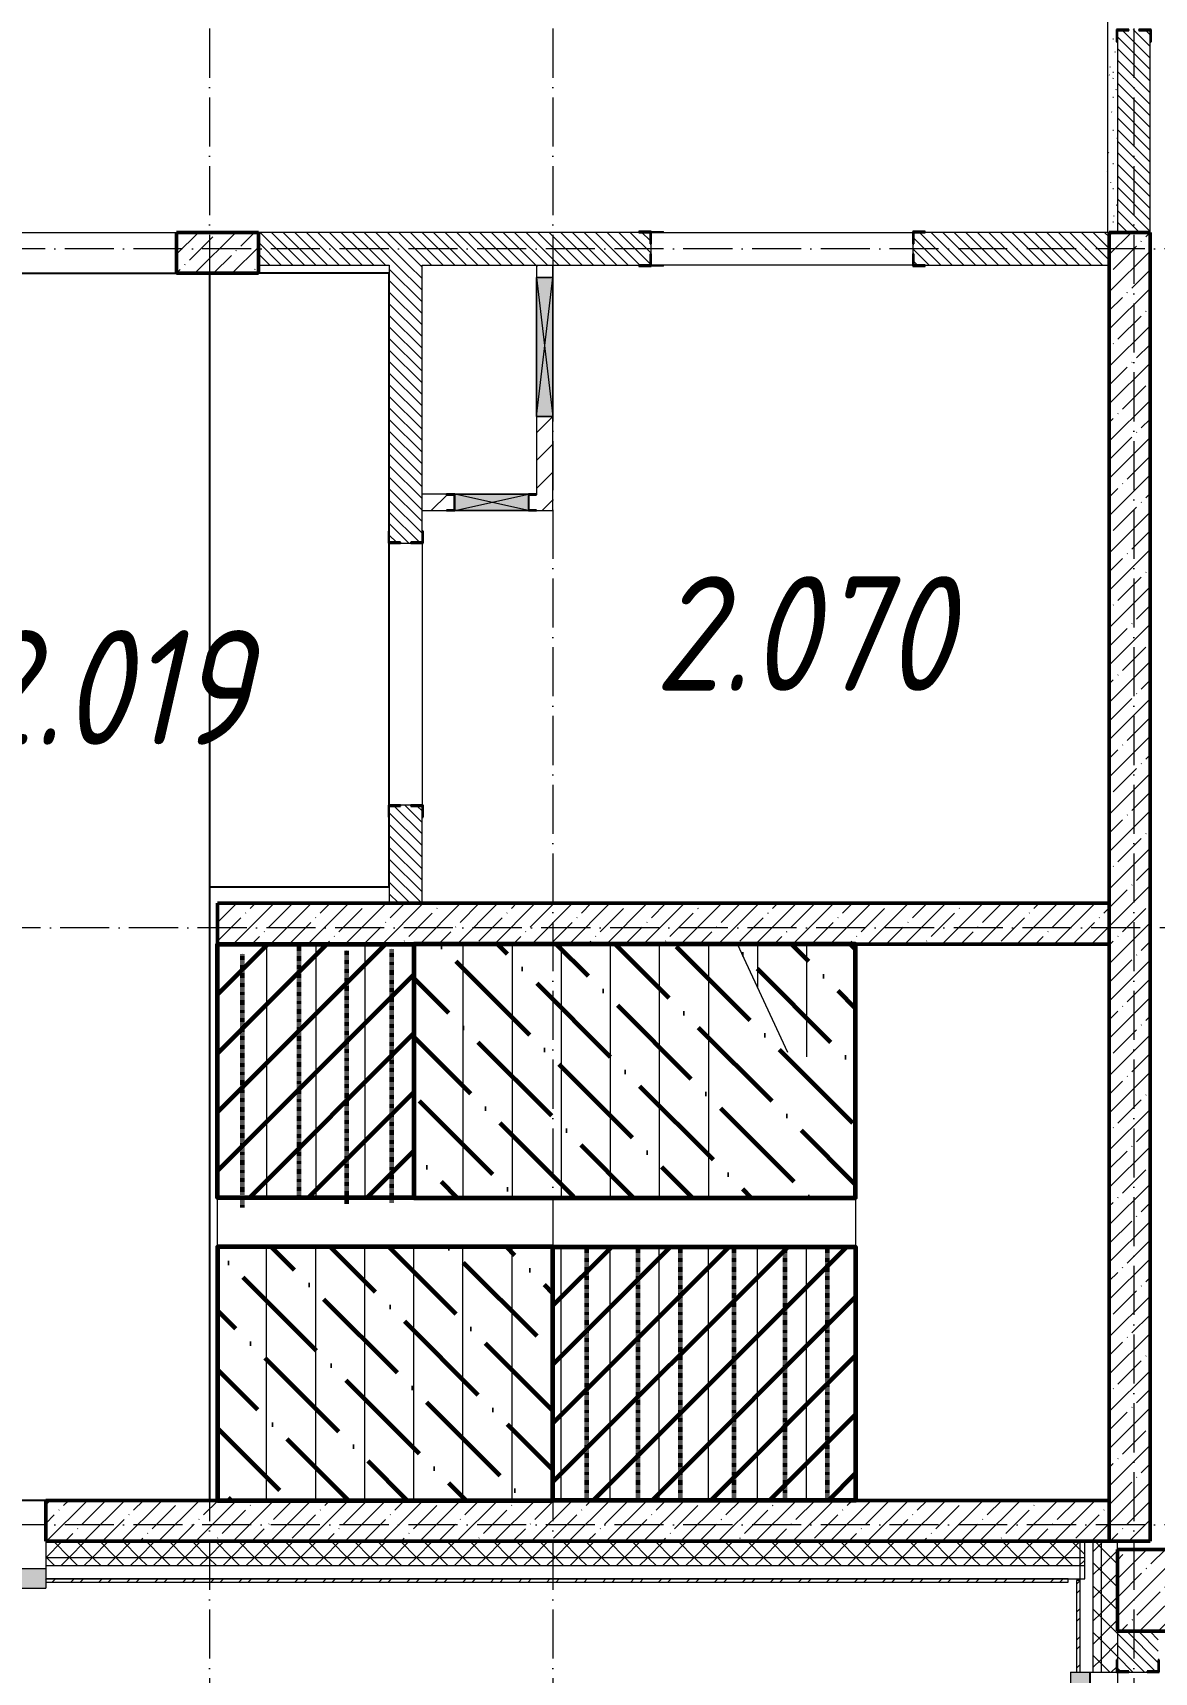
# Model space of a CAD drawing. Header units: millimetres. Extents: x -136833 to 49383, y -8033 to 344618.
# Drawn here: x -63564 to -56709, y 300178 to 310198 of the extents above; entities that cross this region are included whole.
import ezdxf

# ---------------------------------------------------------------- set-up
doc = ezdxf.new("R2010")
doc.units = ezdxf.units.MM
doc.linetypes.add('50_200_ШТРИХ_1Т_ш5_п1_п1_', pattern=[700, 500, -100, 0, -100])
doc.linetypes.add('Штрих', pattern=[635, 317.5, -317.5])
for name, color, linetype, lineweight in [('1) Резка', 210, 'Штрих', 60), ('2) Бетон демонтаж', 1, 'Continuous', 60), ('3) бетон монтаж', 5, 'Continuous', 60), ('A-DETL-GENF-OTLN', 7, 'Continuous', 9), ('A-FLOR-____-OTLN', 7, 'Continuous', 9), ('A-GENM-____-MCUT', 7, 'Continuous', 25), ('A-GENM-____-OTLN', 7, 'Continuous', 9), ('A-GENM-____-OTLN-1', 7, 'Continuous', 25), ('A-GLAZ-____-OTLN', 7, 'Continuous', 9), ('A-WALL-____-MCUT', 7, 'Continuous', 13), ('A-WALL-____-MCUT-1', 7, 'Continuous', 9), ('A-WALL-____-MCUT-2', 7, 'Continuous', 50), ('A-WALL-____-OTLN', 7, 'Continuous', 9), ('A-WALL-____-PATT-1', 7, 'Continuous', 9), ('A-WALL-FNSH-MCUT-1', 7, 'Continuous', 9), ('I-WALL-____-OTLN', 7, 'Continuous', 9), ('S-COLS-____-MCUT', 7, 'Continuous', 50), ('S-COLS-____-OTLN', 7, 'Continuous', 9), ('S-GRID-____-OTLN-1', 7, '50_200_ШТРИХ_1Т_ш5_п1_п1_', 9), ('S-STRS-____-MBND', 7, 'Continuous', 9), ('S-STRS-____-OTLN-1', 7, 'Continuous', 9), ('Марки помещений', 7, 'Continuous', 9)]:
    doc.layers.add(name, color=color, linetype=linetype, lineweight=lineweight)
doc.layers.add('A-GLAZ-____-OTLN-1', color=7, linetype='Continuous', lineweight=9, true_color=0xc0c0c0)
doc.layers.add('A-WALL-____-PATT-2', color=7, linetype='Continuous', lineweight=9, true_color=0x787878)
doc.styles.add('ISOCPEUR_I_2', font='isocpeui.ttf', dxfattribs={"width": 0.85, "height": 2.3})
pattern_1 = [(135, (-131434.413, 245796.486), (-35.35534, -35.35534), [])]
pattern_2 = [(45, (-131434.41, 245796.49), (-70.71068, 70.71068), []), (135, (-131434.41, 245796.49), (-70.71068, -70.71068), [])]
pattern_3 = [(45, (-131434.41, 245796.49), (-85.53659, 85.53659), []), (45, (-131377.39, 245796.49), (-85.53659, 85.53659), [])]
pattern_4 = [(45, (-131434.41, 245796.49), (-114.04925, 114.04925), []), (45, (-131320.36, 245796.49), (-114.04925, 114.04925), [201.612, -40.322, 3.353, -36.97])]
pattern_5 = [(45, (-131434.41, 245796.49), (-84.85281, 84.85281), [])]

# ---------------------------------------------------------------- blocks, each defined once
blk = doc.blocks.new('BSC_Колонна _Прямоугольная - 500х500-V112-АР1_План отверстий 2 этажа в осях 1-64_Ю-ЯЯ')
at = {"layer": 'S-COLS-____-OTLN'}
h = blk.add_hatch(dxfattribs=at)
h.set_pattern_fill('FP_125', color=256, style=0, pattern_type=2)
h.set_pattern_definition([(45, (-74750, -54881.04), (-114.04925, 114.04925), []), (45, (-74635.95, -54881.04), (-114.04925, 114.04925), [201.613, -40.323, 3.353, -36.97])])
h.paths.add_polyline_path([(-250, -250), (250, -250), (250, 250), (-250, 250), (-250, -78)], flags=0)
at = {"layer": 'S-COLS-____-MCUT'}
for p, q in [((250, 250), (-250, 250)), ((-250, 250), (-250, -250)), ((250, -250), (250, 250)), ((-250, -250), (250, -250))]:
    blk.add_line(p, q, dxfattribs=at)
blk = doc.blocks.new('Фахверк_СКБ_Уголок - 250_2700-27497298-АР1_План отверстий 2 этажа в осях 1-64_Ю-ЯЯ')
at = {"layer": 'A-GENM-____-MCUT'}
for p, q in [((200, 181), (125, 181)), ((125, 181), (125, 106)), ((125, 106), (131, 106)), ((131, 106), (131, 175)), ((131, 175), (200, 175)), ((200, 175), (200, 181)), ((131, -6), (125, -6)), ((125, -6), (125, -81)), ((125, -81), (200, -81)), ((131, -75), (131, -6)), ((200, -75), (131, -75)), ((200, -81), (200, -75))]:
    blk.add_line(p, q, dxfattribs=at)
blk = doc.blocks.new('Фахверк_СКБ_Уголок - 200_3960-28268576-АР1_План отверстий 2 этажа в осях 1-64_Ю-ЯЯ')
at = {"layer": 'A-GENM-____-MCUT'}
for p, q in [((200, 156), (125, 156)), ((125, 156), (125, 81)), ((131, 81), (131, 150)), ((131, 150), (200, 150)), ((200, 150), (200, 156)), ((125, 81), (131, 81)), ((131, 19), (125, 19)), ((125, 19), (125, -56)), ((131, -50), (131, 19)), ((125, -56), (200, -56)), ((200, -50), (131, -50)), ((200, -56), (200, -50))]:
    blk.add_line(p, q, dxfattribs=at)
blk = doc.blocks.new('154_Стойка_СКБ_Уголок - СМ-2180_200-28268025-АР1_План отверстий 2 этажа в осях 1-64_Ю-ЯЯ')
at = {"layer": 'A-GENM-____-MCUT'}
for p, q in [((125, 156), (125, 81)), ((200, 156), (125, 156)), ((131, 81), (131, 150)), ((131, 150), (200, 150)), ((200, 150), (200, 156)), ((125, 81), (131, 81)), ((131, 19), (125, 19)), ((125, 19), (125, -56)), ((131, -50), (131, 19)), ((125, -56), (200, -56)), ((200, -50), (131, -50)), ((200, -56), (200, -50))]:
    blk.add_line(p, q, dxfattribs=at)
blk = doc.blocks.new('Стойка_Влож_Уголок_Опорный - Уголок-28213941-АР1_План отверстий 2 этажа в осях 1-64_Ю-ЯЯ')
at = {"layer": 'A-GENM-____-OTLN'}
for p, q in [((-212, -6), (-212, 0)), ((0, 0), (0, -6)), ((-212, -75), (-212, -6)), ((-212, -6), (-206, -6)), ((-212, -75), (-206, -75)), ((-6, -6), (0, -6)), ((-6, -75), (0, -75)), ((0, -6), (0, -75))]:
    blk.add_line(p, q, dxfattribs=at)
blk = doc.blocks.new('154_Стойка_СКБ_Уголок - СМ-2540_200-37126399-АР1_План отверстий 2 этажа в осях 1-64_Ю-ЯЯ')
at = {"layer": 'A-GENM-____-MCUT'}
for p, q in [((125, 156), (125, 81)), ((200, 156), (125, 156)), ((131, 81), (131, 150)), ((131, 150), (200, 150)), ((200, 150), (200, 156)), ((125, 81), (131, 81)), ((131, 19), (125, 19)), ((125, 19), (125, -56)), ((131, -50), (131, 19)), ((125, -56), (200, -56)), ((200, -50), (131, -50)), ((200, -56), (200, -50))]:
    blk.add_line(p, q, dxfattribs=at)
blk = doc.blocks.new('Отлив_СКБ - Отлив витража_120_НВФ-31885283-АР1_План отверстий 2 этажа в осях 1-64_Ю-ЯЯ')
at = {"layer": 'A-GLAZ-____-OTLN-1'}
for points in [[(426, -2), (1000, -2), (1000, 0), (0, 0), (0, -2)], [(426, -120), (1000, -120), (1000, -2), (0, -2), (0, -120)]]:
    blk.add_hatch(color=256, dxfattribs=at).paths.add_polyline_path(points, flags=0)
at = {"layer": 'A-GLAZ-____-OTLN'}
for p, q in [((0, 0), (1000, 0)), ((1000, -2), (0, -2)), ((0, -120), (0, -83)), ((1000, -83), (1000, -120)), ((0, -120), (1000, -120))]:
    blk.add_line(p, q, dxfattribs=at)
blk = doc.blocks.new('Отлив_СКБ - Отлив витража_120_НВФ-31885689-АР1_План отверстий 2 этажа в осях 1-64_Ю-ЯЯ')
at = {"layer": 'A-GLAZ-____-OTLN-1'}
for points in [[(1800, 2), (1800, 120), (0, 120), (0, 2), (737, 2)], [(1800, 0), (1800, 2), (0, 2), (0, 0), (737, 0)]]:
    blk.add_hatch(color=256, dxfattribs=at).paths.add_polyline_path(points, flags=0)
at = {"layer": 'A-GLAZ-____-OTLN'}
for p, q in [((0, 83), (0, 120)), ((1800, 120), (0, 120)), ((1800, 120), (1800, 83)), ((0, 2), (1800, 2)), ((1800, 0), (0, 0))]:
    blk.add_line(p, q, dxfattribs=at)
blk = doc.blocks.new('AR_Отверстие прямоугольное _в стене_ - AR_Отверстие прямоугольное _в стене__ОВ-36822079-АР1_План отверстий 2 этажа в осях 1-64_Ю-ЯЯ')
at = {"layer": 'A-GLAZ-____-OTLN'}
blk.add_hatch(color=256, dxfattribs=at).paths.add_polyline_path([(-425, -50), (425, -50), (425, 50), (-425, 50)], flags=0)
at = {"layer": 'A-DETL-GENF-OTLN'}
for p, q in [((-425, -50), (-425, 50)), ((-425, 50), (425, 50)), ((425, 50), (-425, -50)), ((-425, 50), (425, -50)), ((425, 50), (-425, 50)), ((-425, 50), (-425, -50)), ((425, 50), (425, -50)), ((425, -50), (425, 50)), ((425, -50), (-425, -50)), ((-425, -50), (425, -50))]:
    blk.add_line(p, q, dxfattribs=at)
blk = doc.blocks.new('154_Фахверк_СКБ_Швеллер - Тип_100_3960_зеркало-V205-АР1_План отверстий 2 этажа в осях 1-64_Ю-ЯЯ')
at = {"layer": 'A-GENM-____-MCUT'}
for p, q in [((175, 50), (125, 50)), ((128, 47), (175, 47)), ((128, -47), (128, 47)), ((175, 47), (175, 50)), ((125, -50), (175, -50)), ((175, -47), (128, -47)), ((175, -50), (175, -47))]:
    blk.add_line(p, q, dxfattribs=at)
blk = doc.blocks.new('AR_Отверстие прямоугольное _в стене_ - AR_Отверстие прямоугольное _в стене__ОВ-36931939-АР1_План отверстий 2 этажа в осях 1-64_Ю-ЯЯ')
at = {"layer": 'A-GLAZ-____-OTLN'}
blk.add_hatch(color=256, dxfattribs=at).paths.add_polyline_path([(225, 50), (-225, 50), (-225, -50), (225, -50)], flags=0)
at = {"layer": 'A-DETL-GENF-OTLN'}
for p, q in [((-225, -50), (-225, 50)), ((-225, 50), (225, 50)), ((225, 50), (-225, -50)), ((-225, 50), (225, -50)), ((225, 50), (-225, 50)), ((-225, 50), (-225, -50)), ((225, 50), (225, -50)), ((225, -50), (225, 50)), ((225, -50), (-225, -50)), ((-225, -50), (225, -50))]:
    blk.add_line(p, q, dxfattribs=at)
blk = doc.blocks.new('3эт')
at = {"layer": 'S-GRID-____-OTLN-1', "color": 251, "ltscale": 0.6, "true_color": 0x636466}
for p, q in [((352720.7, 4029.4), (352720.7, -33971.9)), ((354820.7, 4029.4), (354820.7, -46882.4)), ((358370.7, 4029.4), (358370.7, -46592.2)), ((387845.1, -23782.4), (279101.9, -23782.4)), ((359250.7, -27932.4), (279101.9, -27932.4)), ((387845.1, -31582.4), (279101.9, -31582.4))]:
    blk.add_line(p, q, dxfattribs=at)

msp = doc.modelspace()

# ---------------------------------------------------------------- hatches: boundary and pattern name
at = {"layer": '2) Бетон демонтаж'}
h = msp.add_hatch(dxfattribs=at)
h.set_pattern_fill('ANSI31', color=256, scale=80)
h.paths.add_polyline_path([(-61234.4, 303077.5), (-62434.4, 303077.5), (-62434.4, 304627.5), (-61234.4, 304627.5)])
h = msp.add_hatch(dxfattribs=at)
h.set_pattern_fill('ANSI31', color=256, scale=80)
h.paths.add_polyline_path([(-60384.4, 302777.5), (-58534.4, 302777.5), (-58534.4, 301227.5), (-60384.4, 301227.5)])
at = {"layer": '3) бетон монтаж'}
h = msp.add_hatch(dxfattribs=at)
h.set_pattern_fill('ANSI36', color=256, scale=80, angle=90)
h.paths.add_polyline_path([(-61234.4, 303077.5), (-58534.4, 303077.5), (-58534.4, 304627.5), (-61234.4, 304627.5)])
h = msp.add_hatch(dxfattribs=at)
h.set_pattern_fill('ANSI36', color=256, scale=80, angle=90)
h.paths.add_polyline_path([(-60384.4, 302777.5), (-62434.4, 302777.5), (-62434.4, 301227.5), (-60384.4, 301227.5)])
at = {"layer": 'A-WALL-____-PATT-1'}
h = msp.add_hatch(dxfattribs=at)
h.set_pattern_fill('FP_6', color=256, style=0, pattern_type=2)
h.set_pattern_definition(pattern_1)
h.paths.add_polyline_path([(-56734.4, 308977.5), (-56734.4, 310211.5), (-56803.4, 310211.5), (-56803.4, 310217.5), (-56865.4, 310217.5), (-56865.4, 310211.5), (-56934.4, 310211.5), (-56934.4, 308977.5)], flags=0)
h.paths.add_polyline_path([(-56803.4, 312437.5), (-56803.4, 312443.5), (-56734.4, 312443.5), (-56734.4, 312977.5), (-56934.4, 312977.5), (-56934.4, 312443.5), (-56865.4, 312443.5), (-56865.4, 312437.5)], flags=0)
h = msp.add_hatch(dxfattribs=at)
h.set_pattern_fill('FP_13', color=256, style=0, pattern_type=2)
h.set_pattern_definition(pattern_4)
h.paths.add_polyline_path([(-62184.4, 308727.5), (-62184.4, 308977.5), (-62684.4, 308977.5), (-62684.4, 308727.5)], flags=0)
h.paths.add_polyline_path([(-64284.6, 308727.5), (-64284.4, 308727.5), (-64284.6, 308977.5), (-64484.4, 308977.5), (-64484.4, 308727.5)], flags=0)
h = msp.add_hatch(dxfattribs=at)
h.set_pattern_fill('FP_6', color=256, style=0, pattern_type=2)
h.set_pattern_definition(pattern_1)
h.paths.add_polyline_path([(-57214.6, 308777.5), (-56984.4, 308777.5), (-56984.4, 308977.5), (-58178.4, 308977.5), (-58178.4, 308908.5), (-58184.4, 308908.5), (-58184.4, 308846.5), (-58178.4, 308846.5), (-58178.4, 308777.5), (-58109.4, 308777.5)], flags=0)
h.paths.add_polyline_path([(-59859.4, 308777.5), (-59790.4, 308777.5), (-59790.4, 308846.5), (-59784.4, 308846.5), (-59784.4, 308908.5), (-59790.4, 308908.5), (-59790.4, 308977.5), (-62184.4, 308977.5), (-62184.4, 308777.5), (-60749.6, 308777.5)], flags=0)
h = msp.add_hatch(dxfattribs=at)
h.set_pattern_fill('FP_13', color=256, style=0, pattern_type=2)
h.set_pattern_definition(pattern_4)
h.paths.add_polyline_path([(-56734.4, 300977.5), (-56734.4, 308977.5), (-56984.4, 308977.5), (-56984.4, 300977.5), (-56772.7, 300977.5)], flags=0)
h = msp.add_hatch(dxfattribs=at)
h.set_pattern_fill('FP_6', color=256, style=0, pattern_type=2)
h.set_pattern_definition(pattern_1)
h.paths.add_polyline_path([(-61384.4, 304877.5), (-61184.4, 304877.5), (-61184.4, 305471.5), (-61253.4, 305471.5), (-61253.4, 305477.5), (-61315.4, 305477.5), (-61315.4, 305471.5), (-61384.4, 305471.5), (-61384.4, 305402.5)], flags=0)
h.paths.add_polyline_path([(-61315.4, 307077.5), (-61253.4, 307077.5), (-61253.4, 307083.5), (-61184.4, 307083.5), (-61184.4, 308777.5), (-61384.4, 308777.5), (-61384.4, 307083.5), (-61315.4, 307083.5)], flags=0)
h = msp.add_hatch(dxfattribs=at)
h.set_pattern_fill('FP_4', color=256, style=0, pattern_type=2)
h.set_pattern_definition(pattern_5)
h.paths.add_polyline_path([(-60484.4, 307277.5), (-60384.4, 307277.5), (-60384.4, 307852.5), (-60484.4, 307852.5), (-60484.4, 307280.5)], flags=0)
h.paths.add_polyline_path([(-60384.4, 308702.5), (-60384.4, 308777.5), (-60484.4, 308777.5), (-60484.4, 308702.5), (-60389.8, 308702.5)], flags=0)
h = msp.add_hatch(dxfattribs=at)
h.set_pattern_fill('FP_4', color=256, style=0, pattern_type=2)
h.set_pattern_definition(pattern_5)
h.paths.add_polyline_path([(-61184.4, 307277.5), (-61034.4, 307277.5), (-61034.4, 307280.5), (-60987.4, 307280.5), (-60987.4, 307374.5), (-61034.4, 307374.5), (-61034.4, 307377.5), (-61184.4, 307377.5), (-61184.4, 307280.5)], flags=0)
h.paths.add_polyline_path([(-60531.4, 307280.5), (-60484.4, 307280.5), (-60484.4, 307374.5), (-60531.4, 307374.5)], flags=0)
h = msp.add_hatch(dxfattribs=at)
h.set_pattern_fill('FP_13', color=256, style=0, pattern_type=2)
h.set_pattern_definition(pattern_4)
h.paths.add_polyline_path([(-56984.4, 304627.5), (-56984.4, 304877.5), (-62434.4, 304877.5), (-62434.4, 304627.5), (-57214.6, 304627.5)], flags=0)
h = msp.add_hatch(dxfattribs=at)
h.set_pattern_fill('FP_13', color=256, style=0, pattern_type=2)
h.set_pattern_definition(pattern_4)
h.paths.add_polyline_path([(-56984.4, 300977.5), (-56984.4, 301227.5), (-63484.4, 301227.5), (-63484.4, 300977.5), (-57034.4, 300977.5)], flags=0)
h = msp.add_hatch(dxfattribs=at)
h.set_pattern_fill('FP_1', color=256, style=0, pattern_type=2)
h.set_pattern_definition(pattern_2)
h.paths.add_polyline_path([(-57214.6, 300877.5), (-57134.4, 300877.5), (-57134.4, 300977.5), (-63484.4, 300977.5), (-63484.4, 300877.5), (-60749.6, 300877.5)], flags=0)
h.paths.add_polyline_path([(-66434.4, 300877.5), (-64484.4, 300877.5), (-64484.4, 300977.5), (-66359.4, 300977.5), (-66359.4, 300971.5), (-66434.4, 300971.5)], flags=0)
h.paths.add_polyline_path([(-67434.4, 300877.5), (-67434.4, 300971.5), (-67509.4, 300971.5), (-67509.4, 300977.5), (-68459.4, 300977.5), (-68459.4, 300971.5), (-68534.4, 300971.5), (-68534.4, 300877.5), (-67819.6, 300877.5)], flags=0)
h.paths.add_polyline_path([(-71354.6, 300877.5), (-70334.4, 300877.5), (-70334.4, 300971.5), (-70409.4, 300971.5), (-70409.4, 300977.5), (-71459.4, 300977.5), (-71459.4, 300971.5), (-71534.4, 300971.5), (-71534.4, 300877.5), (-71459.4, 300877.5)], flags=0)
h.paths.add_polyline_path([(-73334.4, 300877.5), (-73334.4, 300971.5), (-73409.4, 300971.5), (-73409.4, 300977.5), (-74459.4, 300977.5), (-74459.4, 300971.5), (-74534.4, 300971.5), (-74534.4, 300877.5), (-74005.8, 300877.5)], flags=0)
h.paths.add_polyline_path([(-77098.9, 300877.5), (-76334.4, 300877.5), (-76334.4, 300971.5), (-76409.4, 300971.5), (-76409.4, 300977.5), (-77459.4, 300977.5), (-77459.4, 300971.5), (-77534.4, 300971.5), (-77534.4, 300877.5), (-77184.4, 300877.5)], flags=0)
h.paths.add_polyline_path([(-79409.4, 300877.5), (-79334.4, 300877.5), (-79334.4, 300971.5), (-79409.4, 300971.5), (-79409.4, 300977.5), (-80459.4, 300977.5), (-80459.4, 300971.5), (-80534.4, 300971.5), (-80534.4, 300877.5), (-80192.1, 300877.5)], flags=0)
h.paths.add_polyline_path([(-83534.4, 300877.5), (-82334.4, 300877.5), (-82334.4, 300971.5), (-82409.4, 300971.5), (-82409.4, 300977.5), (-83459.4, 300977.5), (-83459.4, 300971.5), (-83534.4, 300971.5)], flags=0)
h.paths.add_polyline_path([(-88959.4, 300877.5), (-88884.4, 300877.5), (-88884.4, 300971.5), (-88959.4, 300971.5), (-88959.4, 300977.5), (-90009.4, 300977.5), (-90009.4, 300971.5), (-90084.4, 300971.5), (-90084.4, 300877.5), (-89029.6, 300877.5)], flags=0)
h.paths.add_polyline_path([(-87009.4, 300877.5), (-85334.4, 300877.5), (-85334.4, 300971.5), (-85409.4, 300971.5), (-85409.4, 300977.5), (-87009.4, 300977.5), (-87009.4, 300971.5), (-87084.4, 300971.5), (-87084.4, 300877.5)], flags=0)
h.paths.add_polyline_path([(-91959.4, 300877.5), (-91884.4, 300877.5), (-91884.4, 300971.5), (-91959.4, 300971.5), (-91959.4, 300977.5), (-93009.4, 300977.5), (-93009.4, 300971.5), (-93084.4, 300971.5), (-93084.4, 300877.5), (-92234.4, 300877.5)], flags=0)
h.paths.add_polyline_path([(-94884.4, 300877.5), (-94884.4, 300971.5), (-94959.4, 300971.5), (-94959.4, 300977.5), (-96009.4, 300977.5), (-96009.4, 300971.5), (-96084.4, 300971.5), (-96084.4, 300877.5), (-95215.8, 300877.5)], flags=0)
h.paths.add_polyline_path([(-99084.4, 300877.5), (-97884.4, 300877.5), (-97884.4, 300971.5), (-97959.4, 300971.5), (-97959.4, 300977.5), (-99009.4, 300977.5), (-99009.4, 300971.5), (-99084.4, 300971.5)], flags=0)
h.paths.add_polyline_path([(-100884.4, 300877.5), (-100884.4, 300971.5), (-100959.4, 300971.5), (-100959.4, 300977.5), (-102009.4, 300977.5), (-102009.4, 300971.5), (-102084.4, 300971.5), (-102084.4, 300877.5), (-100959.4, 300877.5)], flags=0)
h.paths.add_polyline_path([(-104734.4, 300877.5), (-103884.4, 300877.5), (-103884.4, 300971.5), (-103959.4, 300971.5), (-103959.4, 300977.5), (-105009.4, 300977.5), (-105009.4, 300971.5), (-105084.4, 300971.5), (-105084.4, 300877.5), (-104937.1, 300877.5)], flags=0)
h.paths.add_polyline_path([(-106884.4, 300877.5), (-106884.4, 300971.5), (-106959.4, 300971.5), (-106959.4, 300977.5), (-108009.4, 300977.5), (-108009.4, 300971.5), (-108084.4, 300971.5), (-108084.4, 300877.5), (-107588.3, 300877.5)], flags=0)
h.paths.add_polyline_path([(-109884.4, 300877.5), (-109884.4, 300971.5), (-109959.4, 300971.5), (-109959.4, 300977.5), (-111009.4, 300977.5), (-111009.4, 300971.5), (-111084.4, 300971.5), (-111084.4, 300877.5), (-109959.4, 300877.5)], flags=0)
h.paths.add_polyline_path([(-112884.4, 300877.5), (-112884.4, 300971.5), (-112959.4, 300971.5), (-112959.4, 300977.5), (-114009.4, 300977.5), (-114009.4, 300971.5), (-114084.4, 300971.5), (-114084.4, 300877.5), (-112890.8, 300877.5)], flags=0)
h.paths.add_polyline_path([(-115084.4, 300877.5), (-115084.4, 300971.5), (-115159.4, 300971.5), (-115159.4, 300977.5), (-124884.4, 300977.5), (-124884.4, 300877.5), (-115542.1, 300877.5)], flags=0)
h.paths.add_polyline_path([(-125884.4, 300877.5), (-125884.4, 300977.5), (-133884.4, 300977.5), (-133884.4, 300877.5), (-127914.6, 300877.5)], flags=0)
h = msp.add_hatch(dxfattribs=at)
h.set_pattern_fill('FP_1', color=256, style=0, pattern_type=2)
h.set_pattern_definition(pattern_2)
h.paths.add_polyline_path([(-57034.4, 288727.5), (-57034.4, 289377.5), (-57084.4, 289377.5), (-57084.4, 288727.5)], flags=0)
h.paths.add_polyline_path([(-57084.4, 291177.5), (-57034.4, 291177.5), (-57034.4, 292377.5), (-57084.4, 292377.5), (-57084.4, 291720.2)], flags=0)
h.paths.add_polyline_path([(-57034.4, 294177.5), (-57034.4, 295377.5), (-57084.4, 295377.5), (-57084.4, 294177.5)], flags=0)
h.paths.add_polyline_path([(-57034.4, 297177.5), (-57034.4, 298377.5), (-57084.4, 298377.5), (-57084.4, 297177.5)], flags=0)
h.paths.add_polyline_path([(-57034.4, 300177.5), (-57034.4, 300977.5), (-57084.4, 300977.5), (-57084.4, 300177.5)], flags=0)
h = msp.add_hatch(dxfattribs=at)
h.set_pattern_fill('FP_1', color=256, style=0, pattern_type=2)
h.set_pattern_definition(pattern_2)
h.paths.add_polyline_path([(-57034.4, 288727.5), (-56934.4, 288727.5), (-56934.4, 289302.5), (-56940.4, 289302.5), (-56940.4, 289377.5), (-57034.4, 289377.5), (-57034.4, 288777.5)], flags=0)
h.paths.add_polyline_path([(-57034.4, 291177.5), (-56940.4, 291177.5), (-56940.4, 291252.5), (-56934.4, 291252.5), (-56934.4, 292302.5), (-56940.4, 292302.5), (-56940.4, 292377.5), (-57034.4, 292377.5), (-57034.4, 291252.5)], flags=0)
h.paths.add_polyline_path([(-56940.4, 294177.5), (-56940.4, 294252.5), (-56934.4, 294252.5), (-56934.4, 295302.5), (-56940.4, 295302.5), (-56940.4, 295377.5), (-57034.4, 295377.5), (-57034.4, 294177.5)], flags=0)
h.paths.add_polyline_path([(-56940.4, 297177.5), (-56940.4, 297252.5), (-56934.4, 297252.5), (-56934.4, 298302.5), (-56940.4, 298302.5), (-56940.4, 298377.5), (-57034.4, 298377.5), (-57034.4, 297177.5)], flags=0)
h.paths.add_polyline_path([(-57034.4, 300177.5), (-56940.4, 300177.5), (-56940.4, 300252.5), (-56934.4, 300252.5), (-56934.4, 300977.5), (-57034.4, 300977.5), (-57034.4, 300252.5)], flags=0)
h = msp.add_hatch(dxfattribs=at)
h.set_pattern_fill('FP_1', color=256, style=0, pattern_type=2)
h.set_pattern_definition(pattern_2)
h.paths.add_polyline_path([(-57134.4, 300827.5), (-57134.4, 300877.5), (-63484.4, 300877.5), (-63484.4, 300827.5), (-57214.6, 300827.5)], flags=0)
h.paths.add_polyline_path([(-64484.4, 300827.5), (-64484.4, 300877.5), (-66434.4, 300877.5), (-66434.4, 300827.5), (-66052.1, 300827.5)], flags=0)
h.paths.add_polyline_path([(-67434.4, 300827.5), (-67434.4, 300877.5), (-68534.4, 300877.5), (-68534.4, 300827.5), (-67819.6, 300827.5)], flags=0)
h.paths.add_polyline_path([(-70334.4, 300827.5), (-70334.4, 300877.5), (-71534.4, 300877.5), (-71534.4, 300827.5), (-71354.6, 300827.5)], flags=0)
h.paths.add_polyline_path([(-73334.4, 300827.5), (-73334.4, 300877.5), (-74534.4, 300877.5), (-74534.4, 300827.5), (-74005.8, 300827.5)], flags=0)
h.paths.add_polyline_path([(-76334.4, 300827.5), (-76334.4, 300877.5), (-77534.4, 300877.5), (-77534.4, 300827.5), (-76657.1, 300827.5)], flags=0)
h.paths.add_polyline_path([(-80534.4, 300827.5), (-79334.4, 300827.5), (-79334.4, 300877.5), (-80534.4, 300877.5)], flags=0)
h.paths.add_polyline_path([(-82843.3, 300827.5), (-82334.4, 300827.5), (-82334.4, 300877.5), (-83534.4, 300877.5), (-83534.4, 300827.5)], flags=0)
h.paths.add_polyline_path([(-87084.4, 300827.5), (-85334.4, 300827.5), (-85334.4, 300877.5), (-87084.4, 300877.5)], flags=0)
h.paths.add_polyline_path([(-90084.4, 300827.5), (-88884.4, 300827.5), (-88884.4, 300877.5), (-90084.4, 300877.5)], flags=0)
h.paths.add_polyline_path([(-91884.4, 300827.5), (-91884.4, 300877.5), (-93084.4, 300877.5), (-93084.4, 300827.5), (-92564.6, 300827.5)], flags=0)
h.paths.add_polyline_path([(-97884.4, 300827.5), (-97884.4, 300877.5), (-99084.4, 300877.5), (-99084.4, 300827.5)], flags=0)
h.paths.add_polyline_path([(-96084.4, 300827.5), (-94884.4, 300827.5), (-94884.4, 300877.5), (-96084.4, 300877.5)], flags=0)
h.paths.add_polyline_path([(-100884.4, 300827.5), (-100884.4, 300877.5), (-102084.4, 300877.5), (-102084.4, 300827.5), (-101402.1, 300827.5)], flags=0)
h.paths.add_polyline_path([(-103884.4, 300827.5), (-103884.4, 300877.5), (-105084.4, 300877.5), (-105084.4, 300827.5), (-104053.3, 300827.5)], flags=0)
h.paths.add_polyline_path([(-108084.4, 300827.5), (-106884.4, 300827.5), (-106884.4, 300877.5), (-108084.4, 300877.5)], flags=0)
h.paths.add_polyline_path([(-109884.4, 300827.5), (-109884.4, 300877.5), (-111084.4, 300877.5), (-111084.4, 300827.5), (-110239.6, 300827.5)], flags=0)
h.paths.add_polyline_path([(-112890.8, 300827.5), (-112884.4, 300827.5), (-112884.4, 300877.5), (-114084.4, 300877.5), (-114084.4, 300827.5), (-113774.6, 300827.5)], flags=0)
h.paths.add_polyline_path([(-115084.4, 300827.5), (-115084.4, 300877.5), (-124884.4, 300877.5), (-124884.4, 300827.5), (-115542.1, 300827.5)], flags=0)
h.paths.add_polyline_path([(-125884.4, 300827.5), (-125884.4, 300877.5), (-133984.4, 300877.5), (-133984.4, 300827.5), (-127914.6, 300827.5)], flags=0)
h = msp.add_hatch(dxfattribs=at)
h.set_pattern_fill('FP_3', color=256, style=0, pattern_type=2)
h.set_pattern_definition(pattern_3)
h.paths.add_polyline_path([(-57234.4, 300727.5), (-57234.4, 300747.5), (-63484.4, 300747.5), (-63484.4, 300727.5), (-60749.6, 300727.5)], flags=0)
h.paths.add_polyline_path([(-64484.4, 300727.5), (-64484.4, 300747.5), (-66434.4, 300747.5), (-66434.4, 300727.5), (-66052.1, 300727.5)], flags=0)
h.paths.add_polyline_path([(-67434.4, 300727.5), (-67434.4, 300747.5), (-68534.4, 300747.5), (-68534.4, 300727.5), (-67819.6, 300727.5)], flags=0)
h.paths.add_polyline_path([(-70334.4, 300727.5), (-70334.4, 300747.5), (-70914.4, 300747.5), (-70914.4, 300727.5)], flags=0)
h = msp.add_hatch(dxfattribs=at)
h.set_pattern_fill('FP_3', color=256, style=0, pattern_type=2)
h.set_pattern_definition(pattern_3)
h.paths.add_polyline_path([(-57184.4, 288897.5), (-57164.4, 288897.5), (-57164.4, 289377.5), (-57184.4, 289377.5), (-57184.4, 289298.6)], flags=0)
h.paths.add_polyline_path([(-57184.4, 291177.5), (-57164.4, 291177.5), (-57164.4, 292377.5), (-57184.4, 292377.5), (-57184.4, 291720.2)], flags=0)
h.paths.add_polyline_path([(-57184.4, 294177.5), (-57164.4, 294177.5), (-57164.4, 295377.5), (-57184.4, 295377.5), (-57184.4, 294949)], flags=0)
h.paths.add_polyline_path([(-57184.4, 297177.5), (-57164.4, 297177.5), (-57164.4, 298377.5), (-57184.4, 298377.5), (-57184.4, 297370.6)], flags=0)
h.paths.add_polyline_path([(-57164.4, 300177.5), (-57164.4, 300737.5), (-57184.4, 300737.5), (-57184.4, 300177.5)], flags=0)
h = msp.add_hatch(dxfattribs=at)
h.set_pattern_fill('FP_6', color=256, style=0, pattern_type=2)
h.set_pattern_definition(pattern_1)
h.paths.add_polyline_path([(-56684.4, 297977.5), (-56684.4, 298371.5), (-56753.4, 298371.5), (-56753.4, 298377.5), (-56865.4, 298377.5), (-56865.4, 298371.5), (-56934.4, 298371.5), (-56934.4, 297977.5)], flags=0)
h.paths.add_polyline_path([(-56865.4, 300177.5), (-56753.4, 300177.5), (-56753.4, 300183.5), (-56684.4, 300183.5), (-56684.4, 300427.5), (-56934.4, 300427.5), (-56934.4, 300183.5), (-56865.4, 300183.5)], flags=0)
at = {"layer": 'A-WALL-____-PATT-2'}
h = msp.add_hatch(dxfattribs=at)
h.set_pattern_fill('FP_165', color=256, style=0, pattern_type=2)
h.set_pattern_definition([(0, (-131434.413, 245796.486), (203.2, 50.8), [3.353, -149.047, 3.353, -149.047, -812.8]), (0, (-131434.413, 245796.486), (203.2, 50.8), [-304.8, 3.353, -301.447, 3.353, -149.047, -355.6]), (0, (-131434.413, 245796.486), (203.2, 50.8), [-762, 3.353, -98.247, 3.353, -250.647]), (120, (-131358.213, 245821.886), (-145.59409, 150.576362), [3.353, -149.047, 3.353, -149.047, -812.8]), (120, (-131358.213, 245821.886), (-145.59409, 150.576362), [-304.8, 3.353, -301.447, 3.353, -149.047, -355.6]), (120, (-131358.213, 245821.886), (-145.59409, 150.576362), [-762, 3.353, -98.247, 3.353, -250.647]), (240, (-131332.813, 245923.486), (-57.60591, -201.376362), [3.353, -149.047, 3.353, -149.047, -812.8]), (240, (-131332.813, 245923.486), (-57.60591, -201.376362), [-304.8, 3.353, -301.447, 3.353, -149.047, -355.6]), (240, (-131332.813, 245923.486), (-57.60591, -201.376362), [-762, 3.353, -98.247, 3.353, -250.647])])
h.paths.add_polyline_path([(-56934.4, 308977.5), (-56934.4, 310142.5), (-56940.4, 310142.5), (-56940.4, 310217.5), (-56994.4, 310217.5), (-56994.4, 308977.5)], flags=0)
h.paths.add_polyline_path([(-56994.4, 312437.5), (-56940.4, 312437.5), (-56940.4, 312512.5), (-56934.4, 312512.5), (-56934.4, 312977.5), (-56994.4, 312977.5), (-56994.4, 312443.5)], flags=0)

# ---------------------------------------------------------------- linework, layer by layer
for points in [[(-62484.4, 301227.5), (-64484.4, 301227.5), (-64484.4, 308727.5), (-62484.4, 308727.5)], [(-61384.4, 308727.5), (-62484.4, 308727.5), (-62484.4, 304977.5), (-61384.4, 304977.5)]]:
    msp.add_lwpolyline(points, close=True)
at = {"layer": '1) Резка', "ltscale": 0.01}
for points in [[(-61936.4, 303077.5), (-61936.4, 304627.5)], [(-62281.6, 303018.2), (-62281.6, 304568.2)], [(-61643.5, 303040.3), (-61643.5, 304590.3)], [(-61368.9, 303049.2), (-61368.9, 304599.2)], [(-60176.4, 301227.5), (-60176.4, 302777.5)], [(-59864.1, 301227.5), (-59864.1, 302777.5)], [(-59605.4, 301227.5), (-59605.4, 302777.5)], [(-59276.4, 301227.5), (-59276.4, 302777.5)], [(-58964.1, 301227.5), (-58964.1, 302777.5)], [(-58705.4, 301227.5), (-58705.4, 302777.5)]]:
    msp.add_lwpolyline(points, dxfattribs=at)
at = {"layer": '2) Бетон демонтаж'}
for points in [[(-61234.4, 303077.5), (-62434.4, 303077.5), (-62434.4, 304627.5), (-61234.4, 304627.5)], [(-60384.4, 302777.5), (-58534.4, 302777.5), (-58534.4, 301227.5), (-60384.4, 301227.5)]]:
    msp.add_lwpolyline(points, close=True, dxfattribs=at)
at = {"layer": '3) бетон монтаж'}
for points in [[(-61234.4, 303077.5), (-58534.4, 303077.5), (-58534.4, 304627.5), (-61234.4, 304627.5)], [(-60384.4, 302777.5), (-62434.4, 302777.5), (-62434.4, 301227.5), (-60384.4, 301227.5)]]:
    msp.add_lwpolyline(points, close=True, dxfattribs=at)
at = {"layer": 'A-FLOR-____-OTLN'}
msp.add_line((-62434.4, 301227.5), (-62434.4, 303077.5), dxfattribs=at)
at = {"layer": 'A-WALL-____-MCUT'}
for p, q in [((-56934.4, 310142.5), (-56934.4, 308977.5)), ((-56734.4, 308977.5), (-56734.4, 310142.5)), ((-59859.4, 308977.5), (-62184.4, 308977.5)), ((-56984.4, 308977.5), (-58109.4, 308977.5)), ((-56934.4, 308977.5), (-56734.4, 308977.5)), ((-59784.4, 308846.5), (-59784.4, 308908.5)), ((-58184.4, 308908.5), (-58184.4, 308846.5)), ((-62184.4, 308777.5), (-61384.4, 308777.5)), ((-61384.4, 308777.5), (-61384.4, 307152.5)), ((-61184.4, 308777.5), (-59859.4, 308777.5)), ((-61184.4, 307152.5), (-61184.4, 308777.5)), ((-58109.4, 308777.5), (-56984.4, 308777.5)), ((-61315.4, 307077.5), (-61253.4, 307077.5)), ((-61253.4, 305477.5), (-61315.4, 305477.5)), ((-61384.4, 305402.5), (-61384.4, 304877.5)), ((-61184.4, 304877.5), (-61184.4, 305402.5)), ((-63484.4, 300977.5), (-63484.4, 300747.5)), ((-57164.4, 300977.5), (-57164.4, 300177.5)), ((-57134.4, 300747.5), (-57134.4, 300977.5)), ((-56934.4, 300977.5), (-56984.4, 300977.5)), ((-56934.4, 300927.5), (-56934.4, 300977.5)), ((-63484.4, 300747.5), (-57134.4, 300747.5)), ((-57164.4, 300177.5), (-56940.4, 300177.5)), ((-56865.4, 300177.5), (-56753.4, 300177.5))]:
    msp.add_line(p, q, dxfattribs=at)
at = {"layer": 'A-WALL-____-MCUT-1'}
for p, q in [((-57084.4, 300977.5), (-57084.4, 300177.5)), ((-57034.4, 300977.5), (-57034.4, 300177.5)), ((-57134.4, 300877.5), (-63484.4, 300877.5)), ((-57134.4, 300827.5), (-63484.4, 300827.5)), ((-56934.4, 300427.5), (-56934.4, 300252.5))]:
    msp.add_line(p, q, dxfattribs=at)
at = {"layer": 'A-WALL-____-MCUT-2'}
for p, q in [((-62184.4, 308977.5), (-62684.4, 308977.5)), ((-62684.4, 308977.5), (-62684.4, 308727.5)), ((-62184.4, 308727.5), (-62184.4, 308977.5)), ((-56984.4, 308977.5), (-56984.4, 300977.5)), ((-56734.4, 308977.5), (-56984.4, 308977.5)), ((-56734.4, 300977.5), (-56734.4, 308977.5)), ((-62684.4, 308727.5), (-62184.4, 308727.5)), ((-56984.4, 304877.5), (-62434.4, 304877.5)), ((-62434.4, 304877.5), (-62434.4, 304627.5)), ((-56984.4, 304627.5), (-56984.4, 304877.5)), ((-62434.4, 304627.5), (-56984.4, 304627.5)), ((-56984.4, 301227.5), (-63484.4, 301227.5)), ((-63484.4, 301227.5), (-63484.4, 300977.5)), ((-57134.4, 300977.5), (-63484.4, 300977.5)), ((-63484.4, 300977.5), (-56984.4, 300977.5)), ((-56984.4, 300977.5), (-56734.4, 300977.5))]:
    msp.add_line(p, q, dxfattribs=at)
at = {"layer": 'A-WALL-____-OTLN'}
for p, q in [((-64284.4, 308977.5), (-62684.4, 308977.5)), ((-62684.4, 308727.5), (-64284.4, 308727.5)), ((-64484.4, 301227.5), (-63484.4, 301227.5)), ((-56934.4, 300177.5), (-56934.4, 298377.5))]:
    msp.add_line(p, q, dxfattribs=at)
at = {"layer": 'A-WALL-FNSH-MCUT-1'}
for p, q in [((-56994.4, 310277.5), (-56994.4, 308977.5)), ((-56994.4, 308977.5), (-56934.4, 308977.5)), ((-60484.4, 308777.5), (-60484.4, 308702.5)), ((-60384.4, 308702.5), (-60384.4, 308777.5)), ((-60484.4, 307852.5), (-60484.4, 307377.5)), ((-60384.4, 307277.5), (-60384.4, 307852.5)), ((-61034.4, 307377.5), (-61184.4, 307377.5)), ((-61184.4, 307277.5), (-61034.4, 307277.5)), ((-60484.4, 307277.5), (-60384.4, 307277.5)), ((-57234.4, 300747.5), (-63484.4, 300747.5)), ((-63484.4, 300747.5), (-63484.4, 300727.5)), ((-63484.4, 300727.5), (-57234.4, 300727.5)), ((-57234.4, 300727.5), (-57234.4, 300747.5)), ((-57164.4, 300737.5), (-57184.4, 300737.5)), ((-57184.4, 300737.5), (-57184.4, 300177.5)), ((-57184.4, 300177.5), (-57164.4, 300177.5))]:
    msp.add_line(p, q, dxfattribs=at)
at = {"layer": 'I-WALL-____-OTLN'}
for p, q in [((-59784.4, 308977.5), (-58184.4, 308977.5)), ((-58184.4, 308777.5), (-59784.4, 308777.5)), ((-61384.4, 305477.5), (-61384.4, 307077.5)), ((-61184.4, 307077.5), (-61184.4, 305477.5))]:
    msp.add_line(p, q, dxfattribs=at)
at = {"layer": 'S-STRS-____-MBND'}
msp.add_line((-58948.6, 303965.8), (-59257.2, 304627.5), dxfattribs=at)
at = {"layer": 'S-STRS-____-OTLN-1'}
for p, q in [((-62434.4, 304627.5), (-62434.4, 303077.5)), ((-62434.4, 304627.5), (-62434.4, 303077.5)), ((-62134.4, 304627.5), (-62134.4, 303077.5)), ((-62134.4, 304627.5), (-62134.4, 303077.5)), ((-61834.4, 304627.5), (-61834.4, 303077.5)), ((-61834.4, 304627.5), (-61834.4, 303077.5)), ((-61534.4, 304627.5), (-61534.4, 303077.5)), ((-61534.4, 304627.5), (-61534.4, 303077.5)), ((-61234.4, 304627.5), (-61234.4, 303077.5)), ((-61234.4, 304627.5), (-61234.4, 303077.5)), ((-60934.4, 304627.5), (-60934.4, 303077.5)), ((-60934.4, 304627.5), (-60934.4, 303077.5)), ((-60634.4, 304627.5), (-60634.4, 303077.5)), ((-60634.4, 304627.5), (-60634.4, 303077.5)), ((-60334.4, 304627.5), (-60334.4, 303077.5)), ((-60334.4, 304627.5), (-60334.4, 303077.5)), ((-60034.4, 304627.5), (-60034.4, 303077.5)), ((-60034.4, 304627.5), (-60034.4, 303077.5)), ((-59734.4, 304627.5), (-59734.4, 303077.5)), ((-59734.4, 304627.5), (-59734.4, 303077.5)), ((-59434.4, 304627.5), (-59434.4, 303077.5)), ((-59434.4, 304627.5), (-59434.4, 303077.5)), ((-59134.4, 304627.5), (-59134.4, 304364.2)), ((-59134.4, 304627.5), (-59134.4, 304364.2)), ((-58834.4, 304627.5), (-58834.4, 303938.1)), ((-58834.4, 304627.5), (-58834.4, 303938.1)), ((-58534.4, 304627.5), (-58534.4, 302777.5)), ((-58534.4, 304627.5), (-58534.4, 302777.5)), ((-62434.4, 301227.5), (-62434.4, 302777.5)), ((-62134.4, 301227.5), (-62134.4, 302777.5)), ((-62134.4, 301227.5), (-62134.4, 302777.5)), ((-61834.4, 301227.5), (-61834.4, 302777.5)), ((-61834.4, 301227.5), (-61834.4, 302777.5)), ((-61534.4, 301227.5), (-61534.4, 302777.5)), ((-61534.4, 301227.5), (-61534.4, 302777.5)), ((-61234.4, 301227.5), (-61234.4, 302777.5)), ((-61234.4, 301227.5), (-61234.4, 302777.5)), ((-60934.4, 301227.5), (-60934.4, 302777.5)), ((-60934.4, 301227.5), (-60934.4, 302777.5)), ((-60634.4, 301227.5), (-60634.4, 302777.5)), ((-60634.4, 301227.5), (-60634.4, 302777.5)), ((-60334.4, 301227.5), (-60334.4, 302777.5)), ((-60334.4, 301227.5), (-60334.4, 302777.5)), ((-60034.4, 301227.5), (-60034.4, 302777.5)), ((-60034.4, 301227.5), (-60034.4, 302777.5)), ((-59734.4, 301227.5), (-59734.4, 302777.5)), ((-59734.4, 301227.5), (-59734.4, 302777.5)), ((-59434.4, 301227.5), (-59434.4, 302777.5)), ((-59434.4, 301227.5), (-59434.4, 302777.5)), ((-59434.4, 301227.5), (-59434.4, 302777.5)), ((-59134.4, 301227.5), (-59134.4, 302777.5)), ((-59134.4, 301227.5), (-59134.4, 302777.5)), ((-59134.4, 301227.5), (-59134.4, 302777.5)), ((-59134.4, 301227.5), (-59134.4, 302777.5)), ((-58834.4, 301227.5), (-58834.4, 302777.5)), ((-58834.4, 301227.5), (-58834.4, 302777.5)), ((-58834.4, 301227.5), (-58834.4, 302777.5)), ((-58834.4, 301227.5), (-58834.4, 302777.5)), ((-58534.4, 301227.5), (-58534.4, 302777.5)), ((-58534.4, 301227.5), (-58534.4, 302777.5)), ((-58534.4, 301227.5), (-58534.4, 302777.5)), ((-58534.4, 301227.5), (-58534.4, 302777.5))]:
    msp.add_line(p, q, dxfattribs=at)

# ---------------------------------------------------------------- block references
msp.add_blockref('3эт', (-415205.1, 332659.9))
at = {"layer": 'A-GENM-____-OTLN', "rotation": 89.99999999999955}
msp.add_blockref('Стойка_Влож_Уголок_Опорный - Уголок-28213941-АР1_План отверстий 2 этажа в осях 1-64_Ю-ЯЯ', (-59784.4, 308983.5), dxfattribs=at)
at = {"layer": 'A-GENM-____-OTLN-1'}
for name, p, rotation in [('154_Стойка_СКБ_Уголок - СМ-2540_200-37126399-АР1_План отверстий 2 этажа в осях 1-64_Ю-ЯЯ', (-56884.4, 310342.5), 269.9999999999998), ('154_Стойка_СКБ_Уголок - СМ-2180_200-28268025-АР1_План отверстий 2 этажа в осях 1-64_Ю-ЯЯ', (-59659.4, 308927.5), 180), ('154_Фахверк_СКБ_Швеллер - Тип_100_3960_зеркало-V205-АР1_План отверстий 2 этажа в осях 1-64_Ю-ЯЯ', (-60859.4, 307327.5), 180), ('154_Стойка_СКБ_Уголок - СМ-2180_200-28268025-АР1_План отверстий 2 этажа в осях 1-64_Ю-ЯЯ', (-61234.4, 306952.5), 89.9999999999999), ('Фахверк_СКБ_Уголок - 200_3960-28268576-АР1_План отверстий 2 этажа в осях 1-64_Ю-ЯЯ', (-61334.4, 305602.5), 269.9999999999999), ('Фахверк_СКБ_Уголок - 250_2700-27497298-АР1_План отверстий 2 этажа в осях 1-64_Ю-ЯЯ', (-56759.4, 300052.5), 89.99999999999991)]:
    msp.add_blockref(name, p, dxfattribs=dict(at, rotation=rotation))
for name, p in [('Фахверк_СКБ_Уголок - 200_3960-28268576-АР1_План отверстий 2 этажа в осях 1-64_Ю-ЯЯ', (-58309.4, 308827.5)), ('154_Фахверк_СКБ_Швеллер - Тип_100_3960_зеркало-V205-АР1_План отверстий 2 этажа в осях 1-64_Ю-ЯЯ', (-60659.4, 307327.5))]:
    msp.add_blockref(name, p, dxfattribs=at)
at = {"layer": 'A-GLAZ-____-OTLN'}
for name, p, rotation in [('AR_Отверстие прямоугольное _в стене_ - AR_Отверстие прямоугольное _в стене__ОВ-36822079-АР1_План отверстий 2 этажа в осях 1-64_Ю-ЯЯ', (-60434.4, 308277.5), 90), ('AR_Отверстие прямоугольное _в стене_ - AR_Отверстие прямоугольное _в стене__ОВ-36931939-АР1_План отверстий 2 этажа в осях 1-64_Ю-ЯЯ', (-60759.4, 307327.5), 180), ('Отлив_СКБ - Отлив витража_120_НВФ-31885689-АР1_План отверстий 2 этажа в осях 1-64_Ю-ЯЯ', (-57101.4, 298377.5), 90)]:
    msp.add_blockref(name, p, dxfattribs=dict(at, rotation=rotation))
msp.add_blockref('Отлив_СКБ - Отлив витража_120_НВФ-31885283-АР1_План отверстий 2 этажа в осях 1-64_Ю-ЯЯ', (-64484.4, 300810.5), dxfattribs=at)
at = {"layer": 'S-COLS-____-OTLN'}
msp.add_blockref('BSC_Колонна _Прямоугольная - 500х500-V112-АР1_План отверстий 2 этажа в осях 1-64_Ю-ЯЯ', (-56684.4, 300677.5), dxfattribs=at)

# ---------------------------------------------------------------- texts
at = {"layer": 'Марки помещений', "char_height": 700, "attachment_point": 1, "style": 'ISOCPEUR_I_2'}
for s, insert, width in [('2.070', (-59764.7, 306876), 785.654), ('2.019', (-63968, 306546.8), 737.552)]:
    msp.add_mtext(s, dxfattribs=dict(at, insert=insert, width=width))

doc.saveas('drawing.dxf')
